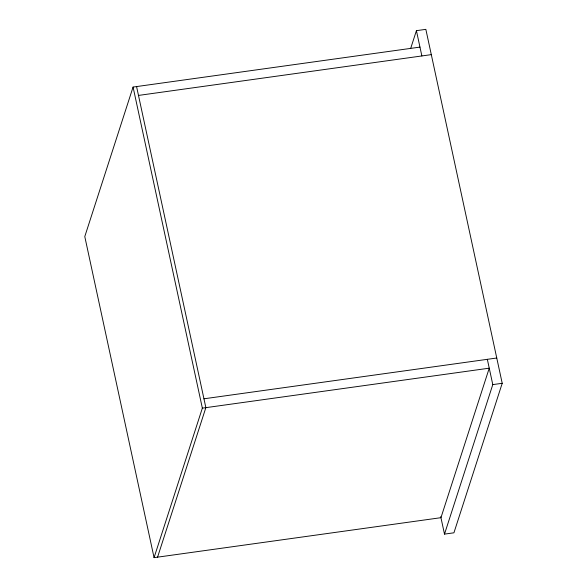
<?xml version="1.0" encoding="UTF-8"?>
<svg xmlns="http://www.w3.org/2000/svg" width="587" height="587" viewBox="0 0 587 587"><rect width="100%" height="100%" fill="white"/><g stroke="black" fill="none" stroke-linecap="round" stroke-linejoin="round"><path stroke-width="0.88" d="M419.962 47.099L133.073 87.059L84.785 236.568L154.065 557.65L440.954 517.683L489.242 368.174L202.354 408.141L154.065 557.65M157.565 557.166L205.861 407.649L136.573 86.575M410.797 48.046L416.418 30.663L425.846 29.35L502.215 383.296L453.927 532.805L444.498 534.119L440.734 516.685M444.498 534.119L492.787 384.61L487.335 359.325M138.488 95.424L431.298 54.635M203.946 398.8L496.763 358.011M492.787 384.61L502.215 383.296M416.418 30.663L421.87 55.948M133.073 87.059L202.354 408.141"/></g></svg>
